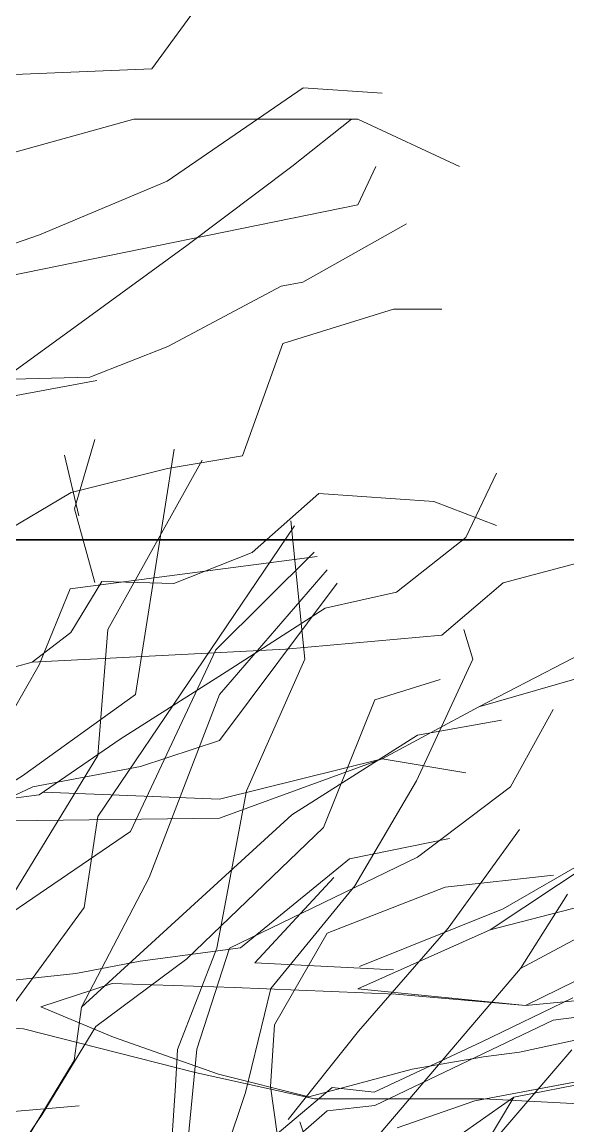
# Model space of a CAD drawing. Header units: millimetres. Extents: x -2481 to 9238, y -476 to 10647.
# Drawn here: x 5210.2 to 5319.4, y 3445.3 to 3666 of the extents above; entities that cross this region are included whole.
import ezdxf

# ---------------------------------------------------------------- set-up
doc = ezdxf.new("R2010")
doc.units = ezdxf.units.MM
for name, color, linetype, lineweight in [('A-ELEWACJA CIENKA', 11, 'Continuous', 13), ('A-murowane', 3, 'Continuous', 35), ('B-materiały', 9, 'Continuous', 0), ('Layer1', 7, 'Continuous', 0)]:
    doc.layers.add(name, color=color, linetype=linetype, lineweight=lineweight)

# ---------------------------------------------------------------- blocks, each defined once
blk = doc.blocks.new('A$C2EBD462E')
at = {"layer": 'B-materiały'}
for p, q in [((0.52, 917.03), (4.56, 930.9)), ((1.38, 915.59), (-1.51, 927.72)), ((20.44, 928.94), (12.69, 879.88)), ((7.17, 892.89), (26.05, 926.75)), ((4.56, 902.29), (0.52, 917.03)), ((46.54, 886.93), (43.77, 914.62)), ((5.17, 855.47), (44.52, 913.6)), ((-0.35, 901.03), (49.05, 907.5)), ((48.4, 908.37), (28.74, 888.82)), ((29.49, 879.88), (51.03, 904.83)), ((-6.55, 885.84), (-0.35, 901.03)), ((53.01, 902.15), (29.49, 870.66)), ((5.17, 867.67), (7.17, 892.89)), ((80.14, 886.93), (78.39, 892.89)), ((28.74, 888.82), (11.69, 852.49)), ((-18.86, 864.31), (-6.55, 885.84)), ((34.87, 860.62), (46.54, 886.93)), ((68.89, 862.59), (80.14, 886.93)), ((73.62, 882.86), (60.58, 878.79)), ((12.69, 879.88), (-9.88, 863.61)), ((15.45, 843.27), (29.49, 879.88)), ((60.58, 878.79), (50.3, 853.3)), ((96.19, 876.89), (87.67, 861.44)), ((69.11, 871.74), (85.91, 874.72)), ((29.49, 870.66), (13.69, 865.5)), ((43.93, 855.82), (69.11, 871.74)), ((-15.4, 834.05), (5.17, 867.67)), ((13.69, 865.5), (-7.87, 861.44)), ((-9.88, 863.61), (-33.2, 849.23)), ((-7.87, 861.44), (-31.44, 850.32)), ((56.57, 841.62), (68.89, 862.59)), ((87.67, 861.44), (69.11, 847.34)), ((28.95, 829.19), (34.87, 860.62)), ((1.87, 817.34), (43.93, 855.82)), ((2.41, 837.3), (5.17, 855.47)), ((11.69, 852.49), (-15.4, 834.05)), ((50.3, 853.3), (22.97, 827)), ((75.22, 833.14), (89.52, 852.89)), ((69.11, 847.34), (31.5, 829.17)), ((1.87, 817.34), (15.45, 843.27)), ((96.3, 843.75), (74.63, 841.37)), ((39.77, 821.08), (56.57, 841.62)), ((74.63, 841.37), (51.05, 832.15)), ((89.67, 825.1), (99.12, 839.94)), ((-15.4, 812.9), (2.41, 837.3)), ((51.05, 832.15), (40.51, 813.84)), ((57.3, 812.58), (75.22, 833.14)), ((89.67, 825.1), (104.52, 833.05)), ((21.08, 808.88), (28.95, 829.19)), ((31.5, 829.17), (24.99, 808.98)), ((22.97, 827), (4.76, 813.5)), ((55.21, 784.6), (89.67, 825.1)), ((34.7, 800.29), (39.77, 821.08)), ((81.93, 810.41), (100.15, 819.24)), ((0.46, 806.69), (1.87, 817.34)), ((118.86, 817.59), (96.19, 814.8)), ((96.19, 814.8), (60.58, 797.71)), ((4.76, 813.5), (-5.97, 795.92)), ((40.51, 813.84), (39.7, 801.53)), ((43.22, 794.91), (57.3, 812.58)), ((60.4, 800.37), (81.93, 810.41)), ((20.7, 801.61), (21.08, 808.88)), ((24.99, 808.98), (23.2, 791.06)), ((73.62, 778.19), (99.95, 808.83)), ((-10.27, 789.1), (0.46, 806.69)), ((80.55, 798.64), (128.14, 807.58)), ((19.06, 778.11), (20.7, 801.61)), ((39.7, 801.53), (41.05, 792.07)), ((41.05, 792.07), (52, 801.28)), ((52, 801.28), (60.4, 800.37)), ((80.55, 798.64), (101.13, 802.51)), ((108.37, 803.25), (88.35, 799.4)), ((30.54, 787.89), (34.7, 800.29)), ((55.82, 744.83), (88.35, 799.4)), ((88.35, 799.4), (73.53, 788.97)), ((60.58, 797.71), (51.05, 796.63)), ((65.05, 793.23), (80.55, 798.64)), ((-5.97, 795.92), (-15.67, 781.71)), ((51.05, 796.63), (34.05, 781.84)), ((49.3, 783.34), (45.54, 794.46))]:
    blk.add_line(p, q, dxfattribs=at)

msp = doc.modelspace()

# ---------------------------------------------------------------- linework, layer by layer
at = {"layer": 'A-murowane'}
msp.add_lwpolyline([(5779.87, 3562.51), (3490.84, 3562.51), (3490.84, 5431.99), (5779.87, 5431.99)], close=True, dxfattribs=at)
at = {"layer": 'Layer1'}
for p, q in [((5236.15, 3656.67), (5254.52, 3681.76)), ((5236.15, 3656.67), (5254.52, 3681.76)), ((5236.15, 3656.67), (5254.52, 3681.76)), ((5236.15, 3656.67), (5254.52, 3681.76)), ((5236.15, 3656.67), (5254.52, 3681.76)), ((5236.15, 3656.67), (5254.52, 3681.76)), ((5236.15, 3656.67), (5254.52, 3681.76)), ((5236.15, 3656.67), (5254.52, 3681.76)), ((5177.18, 3654.23), (5236.15, 3656.67)), ((5177.18, 3654.23), (5236.15, 3656.67)), ((5177.18, 3654.23), (5236.15, 3656.67)), ((5177.18, 3654.23), (5236.15, 3656.67)), ((5177.18, 3654.23), (5236.15, 3656.67)), ((5177.18, 3654.23), (5236.15, 3656.67)), ((5177.18, 3654.23), (5236.15, 3656.67)), ((5177.18, 3654.23), (5236.15, 3656.67)), ((5266.44, 3652.84), (5239.27, 3634.16)), ((5266.44, 3652.84), (5239.27, 3634.16)), ((5266.44, 3652.84), (5239.27, 3634.16)), ((5266.44, 3652.84), (5239.27, 3634.16)), ((5266.44, 3652.84), (5239.27, 3634.16)), ((5266.44, 3652.84), (5239.27, 3634.16)), ((5266.44, 3652.84), (5239.27, 3634.16)), ((5266.44, 3652.84), (5239.27, 3634.16)), ((5282.23, 3651.79), (5266.44, 3652.84)), ((5282.23, 3651.79), (5266.44, 3652.84)), ((5282.23, 3651.79), (5266.44, 3652.84)), ((5282.23, 3651.79), (5266.44, 3652.84)), ((5282.23, 3651.79), (5266.44, 3652.84)), ((5282.23, 3651.79), (5266.44, 3652.84)), ((5282.23, 3651.79), (5266.44, 3652.84)), ((5282.23, 3651.79), (5266.44, 3652.84)), ((5232.6, 3646.56), (5179.75, 3631.93)), ((5232.6, 3646.56), (5179.75, 3631.93)), ((5232.6, 3646.56), (5179.75, 3631.93)), ((5232.6, 3646.56), (5179.75, 3631.93)), ((5232.6, 3646.56), (5179.75, 3631.93)), ((5232.6, 3646.56), (5179.75, 3631.93)), ((5232.6, 3646.56), (5179.75, 3631.93)), ((5232.6, 3646.56), (5179.75, 3631.93)), ((5277.4, 3646.56), (5232.6, 3646.56)), ((5277.4, 3646.56), (5232.6, 3646.56)), ((5277.4, 3646.56), (5232.6, 3646.56)), ((5277.4, 3646.56), (5232.6, 3646.56)), ((5277.4, 3646.56), (5232.6, 3646.56)), ((5277.4, 3646.56), (5232.6, 3646.56)), ((5277.4, 3646.56), (5232.6, 3646.56)), ((5277.4, 3646.56), (5232.6, 3646.56)), ((5264.19, 3637.15), (5276.11, 3646.56)), ((5264.19, 3637.15), (5276.11, 3646.56)), ((5264.19, 3637.15), (5276.11, 3646.56)), ((5264.19, 3637.15), (5276.11, 3646.56)), ((5264.19, 3637.15), (5276.11, 3646.56)), ((5264.19, 3637.15), (5276.11, 3646.56)), ((5264.19, 3637.15), (5276.11, 3646.56)), ((5264.19, 3637.15), (5276.11, 3646.56)), ((5297.7, 3637.15), (5277.4, 3646.56)), ((5297.7, 3637.15), (5277.4, 3646.56)), ((5297.7, 3637.15), (5277.4, 3646.56)), ((5297.7, 3637.15), (5277.4, 3646.56)), ((5297.7, 3637.15), (5277.4, 3646.56)), ((5297.7, 3637.15), (5277.4, 3646.56)), ((5297.7, 3637.15), (5277.4, 3646.56)), ((5297.7, 3637.15), (5277.4, 3646.56)), ((5243.18, 3621.34), (5264.19, 3637.15)), ((5243.18, 3621.34), (5264.19, 3637.15)), ((5243.18, 3621.34), (5264.19, 3637.15)), ((5243.18, 3621.34), (5264.19, 3637.15)), ((5243.18, 3621.34), (5264.19, 3637.15)), ((5243.18, 3621.34), (5264.19, 3637.15)), ((5243.18, 3621.34), (5264.19, 3637.15)), ((5243.18, 3621.34), (5264.19, 3637.15)), ((5280.94, 3637.15), (5277.4, 3629.49)), ((5280.94, 3637.15), (5277.4, 3629.49)), ((5280.94, 3637.15), (5277.4, 3629.49)), ((5280.94, 3637.15), (5277.4, 3629.49)), ((5280.94, 3637.15), (5277.4, 3629.49)), ((5280.94, 3637.15), (5277.4, 3629.49)), ((5280.94, 3637.15), (5277.4, 3629.49)), ((5280.94, 3637.15), (5277.4, 3629.49)), ((5239.27, 3634.16), (5213.7, 3623.47)), ((5239.27, 3634.16), (5213.7, 3623.47)), ((5239.27, 3634.16), (5213.7, 3623.47)), ((5239.27, 3634.16), (5213.7, 3623.47)), ((5239.27, 3634.16), (5213.7, 3623.47)), ((5239.27, 3634.16), (5213.7, 3623.47)), ((5239.27, 3634.16), (5213.7, 3623.47)), ((5239.27, 3634.16), (5213.7, 3623.47)), ((5277.4, 3629.49), (5207.47, 3615.2)), ((5277.4, 3629.49), (5207.47, 3615.2)), ((5277.4, 3629.49), (5207.47, 3615.2)), ((5277.4, 3629.49), (5207.47, 3615.2)), ((5277.4, 3629.49), (5207.47, 3615.2)), ((5277.4, 3629.49), (5207.47, 3615.2)), ((5277.4, 3629.49), (5207.47, 3615.2)), ((5277.4, 3629.49), (5207.47, 3615.2)), ((5266.34, 3614.02), (5287.07, 3625.65)), ((5266.34, 3614.02), (5287.07, 3625.65)), ((5266.34, 3614.02), (5287.07, 3625.65)), ((5266.34, 3614.02), (5287.07, 3625.65)), ((5266.34, 3614.02), (5287.07, 3625.65)), ((5266.34, 3614.02), (5287.07, 3625.65)), ((5266.34, 3614.02), (5287.07, 3625.65)), ((5266.34, 3614.02), (5287.07, 3625.65)), ((5213.7, 3623.47), (5193.77, 3616.51)), ((5213.7, 3623.47), (5193.77, 3616.51)), ((5213.7, 3623.47), (5193.77, 3616.51)), ((5213.7, 3623.47), (5193.77, 3616.51)), ((5213.7, 3623.47), (5193.77, 3616.51)), ((5213.7, 3623.47), (5193.77, 3616.51)), ((5213.7, 3623.47), (5193.77, 3616.51)), ((5213.7, 3623.47), (5193.77, 3616.51)), ((5222.74, 3606.46), (5243.18, 3621.34)), ((5222.74, 3606.46), (5243.18, 3621.34)), ((5222.74, 3606.46), (5243.18, 3621.34)), ((5222.74, 3606.46), (5243.18, 3621.34)), ((5222.74, 3606.46), (5243.18, 3621.34)), ((5222.74, 3606.46), (5243.18, 3621.34)), ((5222.74, 3606.46), (5243.18, 3621.34)), ((5222.74, 3606.46), (5243.18, 3621.34)), ((5239.38, 3601.14), (5262.06, 3613.19)), ((5239.38, 3601.14), (5262.06, 3613.19)), ((5239.38, 3601.14), (5262.06, 3613.19)), ((5239.38, 3601.14), (5262.06, 3613.19)), ((5239.38, 3601.14), (5262.06, 3613.19)), ((5239.38, 3601.14), (5262.06, 3613.19)), ((5239.38, 3601.14), (5262.06, 3613.19)), ((5239.38, 3601.14), (5262.06, 3613.19)), ((5262.06, 3613.19), (5266.34, 3614.02)), ((5262.06, 3613.19), (5266.34, 3614.02)), ((5262.06, 3613.19), (5266.34, 3614.02)), ((5262.06, 3613.19), (5266.34, 3614.02)), ((5262.06, 3613.19), (5266.34, 3614.02)), ((5262.06, 3613.19), (5266.34, 3614.02)), ((5262.06, 3613.19), (5266.34, 3614.02)), ((5262.06, 3613.19), (5266.34, 3614.02)), ((5202.29, 3591.59), (5222.74, 3606.46)), ((5202.29, 3591.59), (5222.74, 3606.46)), ((5202.29, 3591.59), (5222.74, 3606.46)), ((5202.29, 3591.59), (5222.74, 3606.46)), ((5202.29, 3591.59), (5222.74, 3606.46)), ((5202.29, 3591.59), (5222.74, 3606.46)), ((5202.29, 3591.59), (5222.74, 3606.46)), ((5202.29, 3591.59), (5222.74, 3606.46)), ((5262.34, 3601.71), (5284.49, 3608.58)), ((5262.34, 3601.71), (5284.49, 3608.58)), ((5262.34, 3601.71), (5284.49, 3608.58)), ((5262.34, 3601.71), (5284.49, 3608.58)), ((5262.34, 3601.71), (5284.49, 3608.58)), ((5262.34, 3601.71), (5284.49, 3608.58)), ((5262.34, 3601.71), (5284.49, 3608.58)), ((5262.34, 3601.71), (5284.49, 3608.58)), ((5284.49, 3608.58), (5294.16, 3608.58)), ((5284.49, 3608.58), (5294.16, 3608.58)), ((5284.49, 3608.58), (5294.16, 3608.58)), ((5284.49, 3608.58), (5294.16, 3608.58)), ((5284.49, 3608.58), (5294.16, 3608.58)), ((5284.49, 3608.58), (5294.16, 3608.58)), ((5284.49, 3608.58), (5294.16, 3608.58)), ((5284.49, 3608.58), (5294.16, 3608.58)), ((5223.74, 3595), (5239.38, 3601.14)), ((5223.74, 3595), (5239.38, 3601.14)), ((5223.74, 3595), (5239.38, 3601.14)), ((5223.74, 3595), (5239.38, 3601.14)), ((5223.74, 3595), (5239.38, 3601.14)), ((5223.74, 3595), (5239.38, 3601.14)), ((5223.74, 3595), (5239.38, 3601.14)), ((5223.74, 3595), (5239.38, 3601.14)), ((5254.29, 3579.26), (5262.34, 3601.71)), ((5254.29, 3579.26), (5262.34, 3601.71)), ((5254.29, 3579.26), (5262.34, 3601.71)), ((5254.29, 3579.26), (5262.34, 3601.71)), ((5254.29, 3579.26), (5262.34, 3601.71)), ((5254.29, 3579.26), (5262.34, 3601.71)), ((5254.29, 3579.26), (5262.34, 3601.71)), ((5254.29, 3579.26), (5262.34, 3601.71)), ((5225.2, 3594.32), (5198.04, 3589.33)), ((5225.2, 3594.32), (5198.04, 3589.33)), ((5225.2, 3594.32), (5198.04, 3589.33)), ((5225.2, 3594.32), (5198.04, 3589.33)), ((5225.2, 3594.32), (5198.04, 3589.33)), ((5225.2, 3594.32), (5198.04, 3589.33)), ((5225.2, 3594.32), (5198.04, 3589.33)), ((5225.2, 3594.32), (5198.04, 3589.33)), ((5205.81, 3594.55), (5223.74, 3595)), ((5205.81, 3594.55), (5223.74, 3595)), ((5205.81, 3594.55), (5223.74, 3595)), ((5205.81, 3594.55), (5223.74, 3595)), ((5205.81, 3594.55), (5223.74, 3595)), ((5205.81, 3594.55), (5223.74, 3595)), ((5205.81, 3594.55), (5223.74, 3595)), ((5205.81, 3594.55), (5223.74, 3595)), ((5239.28, 3576.73), (5254.29, 3579.26)), ((5239.28, 3576.73), (5254.29, 3579.26)), ((5239.28, 3576.73), (5254.29, 3579.26)), ((5239.28, 3576.73), (5254.29, 3579.26)), ((5239.28, 3576.73), (5254.29, 3579.26)), ((5239.28, 3576.73), (5254.29, 3579.26)), ((5239.28, 3576.73), (5254.29, 3579.26)), ((5239.28, 3576.73), (5254.29, 3579.26)), ((5220.01, 3571.94), (5239.28, 3576.73)), ((5220.01, 3571.94), (5239.28, 3576.73)), ((5220.01, 3571.94), (5239.28, 3576.73)), ((5220.01, 3571.94), (5239.28, 3576.73)), ((5220.01, 3571.94), (5239.28, 3576.73)), ((5220.01, 3571.94), (5239.28, 3576.73)), ((5220.01, 3571.94), (5239.28, 3576.73)), ((5220.01, 3571.94), (5239.28, 3576.73)), ((5298.99, 3562.93), (5305.11, 3575.82)), ((5298.99, 3562.93), (5305.11, 3575.82)), ((5298.99, 3562.93), (5305.11, 3575.82)), ((5298.99, 3562.93), (5305.11, 3575.82)), ((5298.99, 3562.93), (5305.11, 3575.82)), ((5298.99, 3562.93), (5305.11, 3575.82)), ((5298.99, 3562.93), (5305.11, 3575.82)), ((5298.99, 3562.93), (5305.11, 3575.82)), ((5202.33, 3561.44), (5220.01, 3571.94)), ((5202.33, 3561.44), (5220.01, 3571.94)), ((5202.33, 3561.44), (5220.01, 3571.94)), ((5202.33, 3561.44), (5220.01, 3571.94)), ((5202.33, 3561.44), (5220.01, 3571.94)), ((5202.33, 3561.44), (5220.01, 3571.94)), ((5202.33, 3561.44), (5220.01, 3571.94)), ((5202.33, 3561.44), (5220.01, 3571.94)), ((5256.21, 3559.92), (5269.55, 3571.74)), ((5256.21, 3559.92), (5269.55, 3571.74)), ((5256.21, 3559.92), (5269.55, 3571.74)), ((5256.21, 3559.92), (5269.55, 3571.74)), ((5256.21, 3559.92), (5269.55, 3571.74)), ((5256.21, 3559.92), (5269.55, 3571.74)), ((5256.21, 3559.92), (5269.55, 3571.74)), ((5256.21, 3559.92), (5269.55, 3571.74)), ((5269.55, 3571.74), (5292.57, 3570.16)), ((5269.55, 3571.74), (5292.57, 3570.16)), ((5269.55, 3571.74), (5292.57, 3570.16)), ((5269.55, 3571.74), (5292.57, 3570.16)), ((5269.55, 3571.74), (5292.57, 3570.16)), ((5269.55, 3571.74), (5292.57, 3570.16)), ((5269.55, 3571.74), (5292.57, 3570.16)), ((5269.55, 3571.74), (5292.57, 3570.16)), ((5292.57, 3570.16), (5305.11, 3565.37)), ((5292.57, 3570.16), (5305.11, 3565.37)), ((5292.57, 3570.16), (5305.11, 3565.37)), ((5292.57, 3570.16), (5305.11, 3565.37)), ((5292.57, 3570.16), (5305.11, 3565.37)), ((5292.57, 3570.16), (5305.11, 3565.37)), ((5292.57, 3570.16), (5305.11, 3565.37)), ((5292.57, 3570.16), (5305.11, 3565.37)), ((5285.12, 3552.03), (5298.99, 3562.93)), ((5285.12, 3552.03), (5298.99, 3562.93)), ((5285.12, 3552.03), (5298.99, 3562.93)), ((5285.12, 3552.03), (5298.99, 3562.93)), ((5285.12, 3552.03), (5298.99, 3562.93)), ((5285.12, 3552.03), (5298.99, 3562.93)), ((5285.12, 3552.03), (5298.99, 3562.93)), ((5285.12, 3552.03), (5298.99, 3562.93)), ((5240.57, 3553.78), (5256.21, 3559.92)), ((5240.57, 3553.78), (5256.21, 3559.92)), ((5240.57, 3553.78), (5256.21, 3559.92)), ((5240.57, 3553.78), (5256.21, 3559.92)), ((5240.57, 3553.78), (5256.21, 3559.92)), ((5240.57, 3553.78), (5256.21, 3559.92)), ((5240.57, 3553.78), (5256.21, 3559.92)), ((5240.57, 3553.78), (5256.21, 3559.92)), ((5306.4, 3553.87), (5327.34, 3559.44)), ((5306.4, 3553.87), (5327.34, 3559.44)), ((5306.4, 3553.87), (5327.34, 3559.44)), ((5306.4, 3553.87), (5327.34, 3559.44)), ((5306.4, 3553.87), (5327.34, 3559.44)), ((5306.4, 3553.87), (5327.34, 3559.44)), ((5306.4, 3553.87), (5327.34, 3559.44)), ((5306.4, 3553.87), (5327.34, 3559.44)), ((5220, 3543.94), (5226.2, 3554.14)), ((5220, 3543.94), (5226.2, 3554.14)), ((5220, 3543.94), (5226.2, 3554.14)), ((5220, 3543.94), (5226.2, 3554.14)), ((5220, 3543.94), (5226.2, 3554.14)), ((5220, 3543.94), (5226.2, 3554.14)), ((5220, 3543.94), (5226.2, 3554.14)), ((5220, 3543.94), (5226.2, 3554.14)), ((5226.2, 3554.14), (5240.57, 3553.78)), ((5226.2, 3554.14), (5240.57, 3553.78)), ((5226.2, 3554.14), (5240.57, 3553.78)), ((5226.2, 3554.14), (5240.57, 3553.78)), ((5226.2, 3554.14), (5240.57, 3553.78)), ((5226.2, 3554.14), (5240.57, 3553.78)), ((5226.2, 3554.14), (5240.57, 3553.78)), ((5226.2, 3554.14), (5240.57, 3553.78)), ((5294.16, 3543.41), (5306.4, 3553.87)), ((5294.16, 3543.41), (5306.4, 3553.87)), ((5294.16, 3543.41), (5306.4, 3553.87)), ((5294.16, 3543.41), (5306.4, 3553.87)), ((5294.16, 3543.41), (5306.4, 3553.87)), ((5294.16, 3543.41), (5306.4, 3553.87)), ((5294.16, 3543.41), (5306.4, 3553.87)), ((5294.16, 3543.41), (5306.4, 3553.87)), ((5270.85, 3548.8), (5285.12, 3552.03)), ((5270.85, 3548.8), (5285.12, 3552.03)), ((5270.85, 3548.8), (5285.12, 3552.03)), ((5270.85, 3548.8), (5285.12, 3552.03)), ((5270.85, 3548.8), (5285.12, 3552.03)), ((5270.85, 3548.8), (5285.12, 3552.03)), ((5270.85, 3548.8), (5285.12, 3552.03)), ((5270.85, 3548.8), (5285.12, 3552.03)), ((5251.06, 3536.1), (5270.85, 3548.8)), ((5251.06, 3536.1), (5270.85, 3548.8)), ((5251.06, 3536.1), (5270.85, 3548.8)), ((5251.06, 3536.1), (5270.85, 3548.8)), ((5251.06, 3536.1), (5270.85, 3548.8)), ((5251.06, 3536.1), (5270.85, 3548.8)), ((5251.06, 3536.1), (5270.85, 3548.8)), ((5251.06, 3536.1), (5270.85, 3548.8)), ((5301.57, 3529.12), (5337.98, 3547.94)), ((5301.57, 3529.12), (5337.98, 3547.94)), ((5301.57, 3529.12), (5337.98, 3547.94)), ((5301.57, 3529.12), (5337.98, 3547.94)), ((5301.57, 3529.12), (5337.98, 3547.94)), ((5301.57, 3529.12), (5337.98, 3547.94)), ((5301.57, 3529.12), (5337.98, 3547.94)), ((5301.57, 3529.12), (5337.98, 3547.94)), ((5212.25, 3538), (5220, 3543.94)), ((5212.25, 3538), (5220, 3543.94)), ((5212.25, 3538), (5220, 3543.94)), ((5212.25, 3538), (5220, 3543.94)), ((5212.25, 3538), (5220, 3543.94)), ((5212.25, 3538), (5220, 3543.94)), ((5212.25, 3538), (5220, 3543.94)), ((5212.25, 3538), (5220, 3543.94)), ((5262.9, 3540.62), (5294.16, 3543.41)), ((5262.9, 3540.62), (5294.16, 3543.41)), ((5262.9, 3540.62), (5294.16, 3543.41)), ((5262.9, 3540.62), (5294.16, 3543.41)), ((5262.9, 3540.62), (5294.16, 3543.41)), ((5262.9, 3540.62), (5294.16, 3543.41)), ((5262.9, 3540.62), (5294.16, 3543.41)), ((5262.9, 3540.62), (5294.16, 3543.41)), ((5212.25, 3538), (5262.9, 3540.62)), ((5212.25, 3538), (5262.9, 3540.62)), ((5212.25, 3538), (5262.9, 3540.62)), ((5212.25, 3538), (5262.9, 3540.62)), ((5212.25, 3538), (5262.9, 3540.62)), ((5212.25, 3538), (5262.9, 3540.62)), ((5212.25, 3538), (5262.9, 3540.62)), ((5212.25, 3538), (5262.9, 3540.62)), ((5194.42, 3533.24), (5212.25, 3538)), ((5194.42, 3533.24), (5212.25, 3538)), ((5194.42, 3533.24), (5212.25, 3538)), ((5194.42, 3533.24), (5212.25, 3538)), ((5194.42, 3533.24), (5212.25, 3538)), ((5194.42, 3533.24), (5212.25, 3538)), ((5194.42, 3533.24), (5212.25, 3538)), ((5194.42, 3533.24), (5212.25, 3538)), ((5335.72, 3538.88), (5301.57, 3529.12)), ((5335.72, 3538.88), (5301.57, 3529.12)), ((5335.72, 3538.88), (5301.57, 3529.12)), ((5335.72, 3538.88), (5301.57, 3529.12)), ((5335.72, 3538.88), (5301.57, 3529.12)), ((5335.72, 3538.88), (5301.57, 3529.12)), ((5335.72, 3538.88), (5301.57, 3529.12)), ((5335.72, 3538.88), (5301.57, 3529.12)), ((5229.86, 3522.65), (5251.06, 3536.1)), ((5229.86, 3522.65), (5251.06, 3536.1)), ((5229.86, 3522.65), (5251.06, 3536.1)), ((5229.86, 3522.65), (5251.06, 3536.1)), ((5229.86, 3522.65), (5251.06, 3536.1)), ((5229.86, 3522.65), (5251.06, 3536.1)), ((5229.86, 3522.65), (5251.06, 3536.1)), ((5229.86, 3522.65), (5251.06, 3536.1)), ((5301.57, 3529.12), (5282.23, 3518.67)), ((5301.57, 3529.12), (5282.23, 3518.67)), ((5301.57, 3529.12), (5282.23, 3518.67)), ((5301.57, 3529.12), (5282.23, 3518.67)), ((5301.57, 3529.12), (5282.23, 3518.67)), ((5301.57, 3529.12), (5282.23, 3518.67)), ((5301.57, 3529.12), (5282.23, 3518.67)), ((5301.57, 3529.12), (5282.23, 3518.67)), ((5213.63, 3511.47), (5229.86, 3522.65)), ((5213.63, 3511.47), (5229.86, 3522.65)), ((5213.63, 3511.47), (5229.86, 3522.65)), ((5213.63, 3511.47), (5229.86, 3522.65)), ((5213.63, 3511.47), (5229.86, 3522.65)), ((5213.63, 3511.47), (5229.86, 3522.65)), ((5213.63, 3511.47), (5229.86, 3522.65)), ((5213.63, 3511.47), (5229.86, 3522.65)), ((5282.23, 3518.67), (5249.68, 3506.82)), ((5282.23, 3518.67), (5249.68, 3510.65)), ((5282.23, 3518.67), (5249.68, 3506.82)), ((5282.23, 3518.67), (5249.68, 3510.65)), ((5282.23, 3518.67), (5249.68, 3506.82)), ((5282.23, 3518.67), (5249.68, 3510.65)), ((5282.23, 3518.67), (5249.68, 3506.82)), ((5282.23, 3518.67), (5249.68, 3510.65)), ((5282.23, 3518.67), (5249.68, 3506.82)), ((5282.23, 3518.67), (5249.68, 3510.65)), ((5282.23, 3518.67), (5249.68, 3506.82)), ((5282.23, 3518.67), (5249.68, 3510.65)), ((5282.23, 3518.67), (5249.68, 3506.82)), ((5282.23, 3518.67), (5249.68, 3510.65)), ((5282.23, 3518.67), (5249.68, 3506.82)), ((5282.23, 3518.67), (5249.68, 3510.65)), ((5298.99, 3515.88), (5282.23, 3518.67)), ((5298.99, 3515.88), (5282.23, 3518.67)), ((5298.99, 3515.88), (5282.23, 3518.67)), ((5298.99, 3515.88), (5282.23, 3518.67)), ((5298.99, 3515.88), (5282.23, 3518.67)), ((5298.99, 3515.88), (5282.23, 3518.67)), ((5298.99, 3515.88), (5282.23, 3518.67)), ((5298.99, 3515.88), (5282.23, 3518.67)), ((5354.09, 3516.23), (5306.4, 3488.7)), ((5354.09, 3516.23), (5306.4, 3488.7)), ((5354.09, 3516.23), (5306.4, 3488.7)), ((5354.09, 3516.23), (5306.4, 3488.7)), ((5354.09, 3516.23), (5306.4, 3488.7)), ((5354.09, 3516.23), (5306.4, 3488.7)), ((5354.09, 3516.23), (5306.4, 3488.7)), ((5354.09, 3516.23), (5306.4, 3488.7)), ((5249.68, 3510.65), (5214.56, 3512.05)), ((5249.68, 3510.65), (5214.56, 3512.05)), ((5249.68, 3510.65), (5214.56, 3512.05)), ((5249.68, 3510.65), (5214.56, 3512.05)), ((5249.68, 3510.65), (5214.56, 3512.05)), ((5249.68, 3510.65), (5214.56, 3512.05)), ((5249.68, 3510.65), (5214.56, 3512.05)), ((5249.68, 3510.65), (5214.56, 3512.05)), ((5199.32, 3509.68), (5213.63, 3511.47)), ((5199.32, 3509.68), (5213.63, 3511.47)), ((5199.32, 3509.68), (5213.63, 3511.47)), ((5199.32, 3509.68), (5213.63, 3511.47)), ((5199.32, 3509.68), (5213.63, 3511.47)), ((5199.32, 3509.68), (5213.63, 3511.47)), ((5199.32, 3509.68), (5213.63, 3511.47)), ((5199.32, 3509.68), (5213.63, 3511.47)), ((5249.68, 3506.82), (5208.02, 3506.3)), ((5249.68, 3506.82), (5208.02, 3506.3)), ((5249.68, 3506.82), (5208.02, 3506.3)), ((5249.68, 3506.82), (5208.02, 3506.3)), ((5249.68, 3506.82), (5208.02, 3506.3)), ((5249.68, 3506.82), (5208.02, 3506.3)), ((5249.68, 3506.82), (5208.02, 3506.3)), ((5249.68, 3506.82), (5208.02, 3506.3)), ((5275.69, 3498.67), (5295.69, 3502.76)), ((5275.69, 3498.67), (5295.69, 3502.76)), ((5275.69, 3498.67), (5295.69, 3502.76)), ((5275.69, 3498.67), (5295.69, 3502.76)), ((5275.69, 3498.67), (5295.69, 3502.76)), ((5275.69, 3498.67), (5295.69, 3502.76)), ((5275.69, 3498.67), (5295.69, 3502.76)), ((5275.69, 3498.67), (5295.69, 3502.76)), ((5253.88, 3480.89), (5275.69, 3498.67)), ((5253.88, 3480.89), (5275.69, 3498.67)), ((5253.88, 3480.89), (5275.69, 3498.67)), ((5253.88, 3480.89), (5275.69, 3498.67)), ((5253.88, 3480.89), (5275.69, 3498.67)), ((5253.88, 3480.89), (5275.69, 3498.67)), ((5253.88, 3480.89), (5275.69, 3498.67)), ((5253.88, 3480.89), (5275.69, 3498.67)), ((5325.41, 3498.81), (5303.82, 3484.52)), ((5325.41, 3498.81), (5303.82, 3484.52)), ((5325.41, 3498.81), (5303.82, 3484.52)), ((5325.41, 3498.81), (5303.82, 3484.52)), ((5325.41, 3498.81), (5303.82, 3484.52)), ((5325.41, 3498.81), (5303.82, 3484.52)), ((5325.41, 3498.81), (5303.82, 3484.52)), ((5325.41, 3498.81), (5303.82, 3484.52)), ((5256.77, 3477.9), (5272.56, 3494.97)), ((5256.77, 3477.9), (5272.56, 3494.97)), ((5256.77, 3477.9), (5272.56, 3494.97)), ((5256.77, 3477.9), (5272.56, 3494.97)), ((5256.77, 3477.9), (5272.56, 3494.97)), ((5256.77, 3477.9), (5272.56, 3494.97)), ((5256.77, 3477.9), (5272.56, 3494.97)), ((5256.77, 3477.9), (5272.56, 3494.97)), ((5303.82, 3484.52), (5338.95, 3493.58)), ((5303.82, 3484.52), (5338.95, 3493.58)), ((5303.82, 3484.52), (5338.95, 3493.58)), ((5303.82, 3484.52), (5338.95, 3493.58)), ((5303.82, 3484.52), (5338.95, 3493.58)), ((5303.82, 3484.52), (5338.95, 3493.58)), ((5303.82, 3484.52), (5338.95, 3493.58)), ((5303.82, 3484.52), (5338.95, 3493.58)), ((5306.4, 3488.7), (5277.72, 3477.2)), ((5306.4, 3488.7), (5277.72, 3477.2)), ((5306.4, 3488.7), (5277.72, 3477.2)), ((5306.4, 3488.7), (5277.72, 3477.2)), ((5306.4, 3488.7), (5277.72, 3477.2)), ((5306.4, 3488.7), (5277.72, 3477.2)), ((5306.4, 3488.7), (5277.72, 3477.2)), ((5306.4, 3488.7), (5277.72, 3477.2)), ((5303.82, 3484.52), (5277.4, 3472.67)), ((5303.82, 3484.52), (5277.4, 3472.67)), ((5303.82, 3484.52), (5277.4, 3472.67)), ((5303.82, 3484.52), (5277.4, 3472.67)), ((5303.82, 3484.52), (5277.4, 3472.67)), ((5303.82, 3484.52), (5277.4, 3472.67)), ((5303.82, 3484.52), (5277.4, 3472.67)), ((5303.82, 3484.52), (5277.4, 3472.67)), ((5233.85, 3478.23), (5253.88, 3480.89)), ((5233.85, 3478.23), (5253.88, 3480.89)), ((5233.85, 3478.23), (5253.88, 3480.89)), ((5233.85, 3478.23), (5253.88, 3480.89)), ((5233.85, 3478.23), (5253.88, 3480.89)), ((5233.85, 3478.23), (5253.88, 3480.89)), ((5233.85, 3478.23), (5253.88, 3480.89)), ((5233.85, 3478.23), (5253.88, 3480.89)), ((5220.99, 3475.76), (5233.85, 3478.23)), ((5220.99, 3475.76), (5233.85, 3478.23)), ((5220.99, 3475.76), (5233.85, 3478.23)), ((5220.99, 3475.76), (5233.85, 3478.23)), ((5220.99, 3475.76), (5233.85, 3478.23)), ((5220.99, 3475.76), (5233.85, 3478.23)), ((5220.99, 3475.76), (5233.85, 3478.23)), ((5220.99, 3475.76), (5233.85, 3478.23)), ((5284.49, 3476.5), (5256.77, 3477.9)), ((5284.49, 3476.5), (5256.77, 3477.9)), ((5284.49, 3476.5), (5256.77, 3477.9)), ((5284.49, 3476.5), (5256.77, 3477.9)), ((5284.49, 3476.5), (5256.77, 3477.9)), ((5284.49, 3476.5), (5256.77, 3477.9)), ((5284.49, 3476.5), (5256.77, 3477.9)), ((5284.49, 3476.5), (5256.77, 3477.9)), ((5325.41, 3476.5), (5310.89, 3469.39)), ((5325.41, 3476.5), (5310.89, 3469.39)), ((5325.41, 3476.5), (5310.89, 3469.39)), ((5325.41, 3476.5), (5310.89, 3469.39)), ((5325.41, 3476.5), (5310.89, 3469.39)), ((5325.41, 3476.5), (5310.89, 3469.39)), ((5325.41, 3476.5), (5310.89, 3469.39)), ((5325.41, 3476.5), (5310.89, 3469.39)), ((5194.49, 3472.94), (5220.99, 3475.76)), ((5194.49, 3472.94), (5220.99, 3475.76)), ((5194.49, 3472.94), (5220.99, 3475.76)), ((5194.49, 3472.94), (5220.99, 3475.76)), ((5194.49, 3472.94), (5220.99, 3475.76)), ((5194.49, 3472.94), (5220.99, 3475.76)), ((5194.49, 3472.94), (5220.99, 3475.76)), ((5194.49, 3472.94), (5220.99, 3475.76)), ((5228.21, 3473.78), (5213.97, 3469.12)), ((5228.21, 3473.78), (5213.97, 3469.12)), ((5228.21, 3473.78), (5213.97, 3469.12)), ((5228.21, 3473.78), (5213.97, 3469.12)), ((5228.21, 3473.78), (5213.97, 3469.12)), ((5228.21, 3473.78), (5213.97, 3469.12)), ((5228.21, 3473.78), (5213.97, 3469.12)), ((5228.21, 3473.78), (5213.97, 3469.12)), ((5252.64, 3472.96), (5228.21, 3473.78)), ((5252.64, 3472.96), (5228.21, 3473.78)), ((5252.64, 3472.96), (5228.21, 3473.78)), ((5252.64, 3472.96), (5228.21, 3473.78)), ((5252.64, 3472.96), (5228.21, 3473.78)), ((5252.64, 3472.96), (5228.21, 3473.78)), ((5252.64, 3472.96), (5228.21, 3473.78)), ((5252.64, 3472.96), (5228.21, 3473.78)), ((5284.99, 3471.62), (5252.64, 3472.96)), ((5284.99, 3471.62), (5252.64, 3472.96)), ((5284.99, 3471.62), (5252.64, 3472.96)), ((5284.99, 3471.62), (5252.64, 3472.96)), ((5284.99, 3471.62), (5252.64, 3472.96)), ((5284.99, 3471.62), (5252.64, 3472.96)), ((5284.99, 3471.62), (5252.64, 3472.96)), ((5284.99, 3471.62), (5252.64, 3472.96)), ((5277.4, 3472.67), (5310.89, 3469.39)), ((5277.4, 3472.67), (5310.89, 3469.39)), ((5277.4, 3472.67), (5310.89, 3469.39)), ((5277.4, 3472.67), (5310.89, 3469.39)), ((5277.4, 3472.67), (5310.89, 3469.39)), ((5277.4, 3472.67), (5310.89, 3469.39)), ((5277.4, 3472.67), (5310.89, 3469.39)), ((5277.4, 3472.67), (5310.89, 3469.39)), ((5310.89, 3469.39), (5284.99, 3471.62)), ((5310.89, 3469.39), (5284.99, 3471.62)), ((5310.89, 3469.39), (5284.99, 3471.62)), ((5310.89, 3469.39), (5284.99, 3471.62)), ((5310.89, 3469.39), (5284.99, 3471.62)), ((5310.89, 3469.39), (5284.99, 3471.62)), ((5310.89, 3469.39), (5284.99, 3471.62)), ((5310.89, 3469.39), (5284.99, 3471.62)), ((5310.89, 3469.39), (5334.12, 3471.62)), ((5310.89, 3469.39), (5334.12, 3471.62)), ((5310.89, 3469.39), (5334.12, 3471.62)), ((5310.89, 3469.39), (5334.12, 3471.62)), ((5310.89, 3469.39), (5334.12, 3471.62)), ((5310.89, 3469.39), (5334.12, 3471.62)), ((5310.89, 3469.39), (5334.12, 3471.62)), ((5310.89, 3469.39), (5334.12, 3471.62)), ((5213.97, 3469.12), (5228.48, 3463.02)), ((5213.97, 3469.12), (5228.48, 3463.02)), ((5213.97, 3469.12), (5228.48, 3463.02)), ((5213.97, 3469.12), (5228.48, 3463.02)), ((5213.97, 3469.12), (5228.48, 3463.02)), ((5213.97, 3469.12), (5228.48, 3463.02)), ((5213.97, 3469.12), (5228.48, 3463.02)), ((5213.97, 3469.12), (5228.48, 3463.02)), ((5210.49, 3464.73), (5186.04, 3466.27)), ((5210.49, 3464.73), (5186.04, 3466.27)), ((5210.49, 3464.73), (5186.04, 3466.27)), ((5210.49, 3464.73), (5186.04, 3466.27)), ((5210.49, 3464.73), (5186.04, 3466.27)), ((5210.49, 3464.73), (5186.04, 3466.27)), ((5210.49, 3464.73), (5186.04, 3466.27)), ((5210.49, 3464.73), (5186.04, 3466.27)), ((5309.69, 3460.03), (5339.68, 3466.53)), ((5309.69, 3460.03), (5339.68, 3466.53)), ((5309.69, 3460.03), (5339.68, 3466.53)), ((5309.69, 3460.03), (5339.68, 3466.53)), ((5309.69, 3460.03), (5339.68, 3466.53)), ((5309.69, 3460.03), (5339.68, 3466.53)), ((5309.69, 3460.03), (5339.68, 3466.53)), ((5309.69, 3460.03), (5339.68, 3466.53)), ((5244.85, 3455.94), (5210.49, 3464.73)), ((5244.85, 3455.94), (5210.49, 3464.73)), ((5244.85, 3455.94), (5210.49, 3464.73)), ((5244.85, 3455.94), (5210.49, 3464.73)), ((5244.85, 3455.94), (5210.49, 3464.73)), ((5244.85, 3455.94), (5210.49, 3464.73)), ((5244.85, 3455.94), (5210.49, 3464.73)), ((5244.85, 3455.94), (5210.49, 3464.73)), ((5228.48, 3463.02), (5249.49, 3455.65)), ((5228.48, 3463.02), (5249.49, 3455.65)), ((5228.48, 3463.02), (5249.49, 3455.65)), ((5228.48, 3463.02), (5249.49, 3455.65)), ((5228.48, 3463.02), (5249.49, 3455.65)), ((5228.48, 3463.02), (5249.49, 3455.65)), ((5228.48, 3463.02), (5249.49, 3455.65)), ((5228.48, 3463.02), (5249.49, 3455.65)), ((5288.23, 3456.62), (5302.53, 3459.13)), ((5288.23, 3456.62), (5302.53, 3459.13)), ((5288.23, 3456.62), (5302.53, 3459.13)), ((5288.23, 3456.62), (5302.53, 3459.13)), ((5288.23, 3456.62), (5302.53, 3459.13)), ((5288.23, 3456.62), (5302.53, 3459.13)), ((5288.23, 3456.62), (5302.53, 3459.13)), ((5288.23, 3456.62), (5302.53, 3459.13)), ((5302.53, 3459.13), (5309.69, 3460.03)), ((5302.53, 3459.13), (5309.69, 3460.03)), ((5302.53, 3459.13), (5309.69, 3460.03)), ((5302.53, 3459.13), (5309.69, 3460.03)), ((5302.53, 3459.13), (5309.69, 3460.03)), ((5302.53, 3459.13), (5309.69, 3460.03)), ((5302.53, 3459.13), (5309.69, 3460.03)), ((5302.53, 3459.13), (5309.69, 3460.03)), ((5267.55, 3451.08), (5288.23, 3456.62)), ((5267.55, 3451.08), (5288.23, 3456.62)), ((5267.55, 3451.08), (5288.23, 3456.62)), ((5267.55, 3451.08), (5288.23, 3456.62)), ((5267.55, 3451.08), (5288.23, 3456.62)), ((5267.55, 3451.08), (5288.23, 3456.62)), ((5267.55, 3451.08), (5288.23, 3456.62)), ((5267.55, 3451.08), (5288.23, 3456.62)), ((5268.7, 3450.72), (5244.85, 3455.94)), ((5268.7, 3450.72), (5244.85, 3455.94)), ((5268.7, 3450.72), (5244.85, 3455.94)), ((5268.7, 3450.72), (5244.85, 3455.94)), ((5268.7, 3450.72), (5244.85, 3455.94)), ((5268.7, 3450.72), (5244.85, 3455.94)), ((5268.7, 3450.72), (5244.85, 3455.94)), ((5268.7, 3450.72), (5244.85, 3455.94)), ((5249.49, 3455.65), (5267.55, 3451.08)), ((5249.49, 3455.65), (5267.55, 3451.08)), ((5249.49, 3455.65), (5267.55, 3451.08)), ((5249.49, 3455.65), (5267.55, 3451.08)), ((5249.49, 3455.65), (5267.55, 3451.08)), ((5249.49, 3455.65), (5267.55, 3451.08)), ((5249.49, 3455.65), (5267.55, 3451.08)), ((5249.49, 3455.65), (5267.55, 3451.08)), ((5302.53, 3450.72), (5268.7, 3450.72)), ((5302.53, 3450.72), (5268.7, 3450.72)), ((5302.53, 3450.72), (5268.7, 3450.72)), ((5302.53, 3450.72), (5268.7, 3450.72)), ((5302.53, 3450.72), (5268.7, 3450.72)), ((5302.53, 3450.72), (5268.7, 3450.72)), ((5302.53, 3450.72), (5268.7, 3450.72)), ((5302.53, 3450.72), (5268.7, 3450.72)), ((5329.28, 3449.32), (5302.53, 3450.72)), ((5329.28, 3449.32), (5302.53, 3450.72)), ((5329.28, 3449.32), (5302.53, 3450.72)), ((5329.28, 3449.32), (5302.53, 3450.72)), ((5329.28, 3449.32), (5302.53, 3450.72)), ((5329.28, 3449.32), (5302.53, 3450.72)), ((5329.28, 3449.32), (5302.53, 3450.72)), ((5329.28, 3449.32), (5302.53, 3450.72)), ((5196.57, 3447.15), (5221.65, 3449.32)), ((5196.57, 3447.15), (5221.65, 3449.32)), ((5196.57, 3447.15), (5221.65, 3449.32)), ((5196.57, 3447.15), (5221.65, 3449.32)), ((5196.57, 3447.15), (5221.65, 3449.32)), ((5196.57, 3447.15), (5221.65, 3449.32)), ((5196.57, 3447.15), (5221.65, 3449.32)), ((5196.57, 3447.15), (5221.65, 3449.32))]:
    msp.add_line(p, q, dxfattribs=at)

# ---------------------------------------------------------------- block references
at = {"layer": 'A-ELEWACJA CIENKA'}
msp.add_blockref('A$C2EBD462E', (5220.21, 2651.67), dxfattribs=at)

doc.saveas('drawing.dxf')
